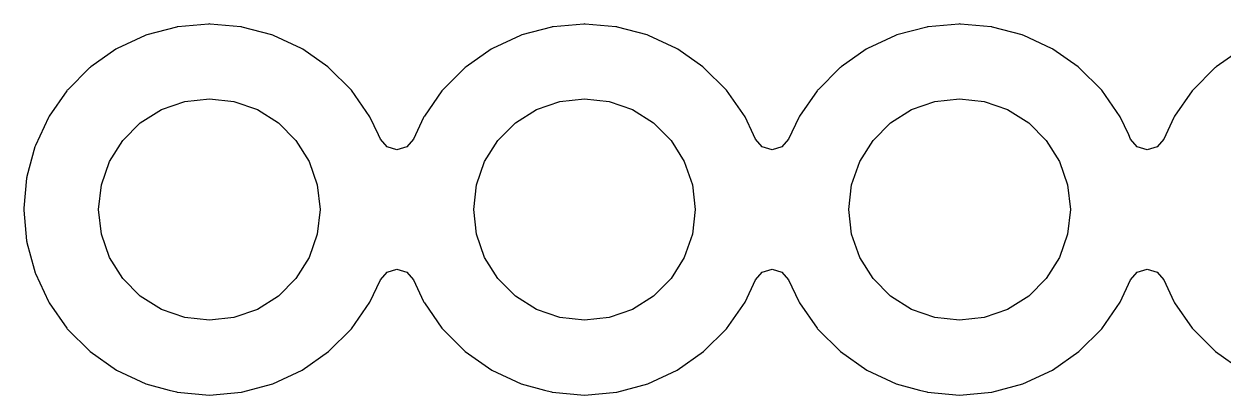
# Model space of a CAD drawing. Extents: x 98 to 198, y -146.7 to -46.7.
# Drawn here: x 129.9 to 138.01, y -71.02 to -68.51 of the extents above; entities that cross this region are included whole.
import ezdxf

# ---------------------------------------------------------------- set-up
doc = ezdxf.new("R2010")
doc.units = 0
doc.layers.add('BLACK', color=7, linetype='CONTINUOUS')

msp = doc.modelspace()

# ---------------------------------------------------------------- linework, layer by layer
at = {"layer": 'BLACK', "linetype": 'CONTINUOUS'}
for p, q in [((131.145, -68.5077), (130.937, -68.5258)), ((131.15, -68.5072), (131.145, -68.5077)), ((131.155, -68.5077), (131.15, -68.5072)), ((131.363, -68.5258), (131.155, -68.5077)), ((133.685, -68.5077), (133.477, -68.5258)), ((133.69, -68.5072), (133.685, -68.5077)), ((133.695, -68.5077), (133.69, -68.5072)), ((133.903, -68.5258), (133.695, -68.5077)), ((136.225, -68.5077), (136.017, -68.5258)), ((136.23, -68.5072), (136.225, -68.5077)), ((136.235, -68.5077), (136.23, -68.5072)), ((136.443, -68.5258), (136.235, -68.5077)), ((130.716, -68.5852), (130.527, -68.6731)), ((130.721, -68.5829), (130.716, -68.5852)), ((130.716, -68.5852), (130.716, -68.5852)), ((130.726, -68.5815), (130.721, -68.5829)), ((130.927, -68.5277), (130.726, -68.5815)), ((130.726, -68.5815), (130.726, -68.5815)), ((130.932, -68.5263), (130.927, -68.5277)), ((130.927, -68.5277), (130.927, -68.5277)), ((130.937, -68.5258), (130.932, -68.5263)), ((130.937, -68.5258), (130.937, -68.5258)), ((131.368, -68.5263), (131.363, -68.5258)), ((131.363, -68.5258), (131.363, -68.5258)), ((131.373, -68.5277), (131.368, -68.5263)), ((131.574, -68.5815), (131.373, -68.5277)), ((131.373, -68.5277), (131.373, -68.5277)), ((131.579, -68.5829), (131.574, -68.5815)), ((131.574, -68.5815), (131.574, -68.5815)), ((131.584, -68.5852), (131.579, -68.5829)), ((131.773, -68.6731), (131.584, -68.5852)), ((131.584, -68.5852), (131.584, -68.5852)), ((133.256, -68.5852), (133.067, -68.6731)), ((133.261, -68.5829), (133.256, -68.5852)), ((133.256, -68.5852), (133.256, -68.5852)), ((133.266, -68.5815), (133.261, -68.5829)), ((133.467, -68.5277), (133.266, -68.5815)), ((133.266, -68.5815), (133.266, -68.5815)), ((133.472, -68.5263), (133.467, -68.5277)), ((133.467, -68.5277), (133.467, -68.5277)), ((133.477, -68.5258), (133.472, -68.5263)), ((133.477, -68.5258), (133.477, -68.5258)), ((133.908, -68.5263), (133.903, -68.5258)), ((133.903, -68.5258), (133.903, -68.5258)), ((133.913, -68.5277), (133.908, -68.5263)), ((134.114, -68.5815), (133.913, -68.5277)), ((133.913, -68.5277), (133.913, -68.5277)), ((134.119, -68.5829), (134.114, -68.5815)), ((134.114, -68.5815), (134.114, -68.5815)), ((134.124, -68.5852), (134.119, -68.5829)), ((134.313, -68.6731), (134.124, -68.5852)), ((134.124, -68.5852), (134.124, -68.5852)), ((135.796, -68.5852), (135.607, -68.6731)), ((135.801, -68.5829), (135.796, -68.5852)), ((135.796, -68.5852), (135.796, -68.5852)), ((135.806, -68.5815), (135.801, -68.5829)), ((136.007, -68.5277), (135.806, -68.5815)), ((135.806, -68.5815), (135.806, -68.5815)), ((136.012, -68.5263), (136.007, -68.5277)), ((136.007, -68.5277), (136.007, -68.5277)), ((136.017, -68.5258), (136.012, -68.5263)), ((136.017, -68.5258), (136.017, -68.5258)), ((136.448, -68.5263), (136.443, -68.5258)), ((136.443, -68.5258), (136.443, -68.5258)), ((136.453, -68.5277), (136.448, -68.5263)), ((136.654, -68.5815), (136.453, -68.5277)), ((136.453, -68.5277), (136.453, -68.5277)), ((136.659, -68.5829), (136.654, -68.5815)), ((136.654, -68.5815), (136.654, -68.5815)), ((136.664, -68.5852), (136.659, -68.5829)), ((136.853, -68.6731), (136.664, -68.5852)), ((136.664, -68.5852), (136.664, -68.5852)), ((130.518, -68.6785), (130.348, -68.7978)), ((130.522, -68.6754), (130.518, -68.6785)), ((130.518, -68.6785), (130.518, -68.6785)), ((130.527, -68.6731), (130.522, -68.6754)), ((130.527, -68.6731), (130.527, -68.6731)), ((131.778, -68.6754), (131.773, -68.6731)), ((131.773, -68.6731), (131.773, -68.6731)), ((131.782, -68.6785), (131.778, -68.6754)), ((131.952, -68.7978), (131.782, -68.6785)), ((131.782, -68.6785), (131.782, -68.6785)), ((133.058, -68.6785), (132.888, -68.7978)), ((133.062, -68.6754), (133.058, -68.6785)), ((133.058, -68.6785), (133.058, -68.6785)), ((133.067, -68.6731), (133.062, -68.6754)), ((133.067, -68.6731), (133.067, -68.6731)), ((134.318, -68.6754), (134.313, -68.6731)), ((134.313, -68.6731), (134.313, -68.6731)), ((134.322, -68.6785), (134.318, -68.6754)), ((134.492, -68.7978), (134.322, -68.6785)), ((134.322, -68.6785), (134.322, -68.6785)), ((135.598, -68.6785), (135.428, -68.7978)), ((135.602, -68.6754), (135.598, -68.6785)), ((135.598, -68.6785), (135.598, -68.6785)), ((135.607, -68.6731), (135.602, -68.6754)), ((135.607, -68.6731), (135.607, -68.6731)), ((136.858, -68.6754), (136.853, -68.6731)), ((136.853, -68.6731), (136.853, -68.6731)), ((136.862, -68.6785), (136.858, -68.6754)), ((137.032, -68.7978), (136.862, -68.6785)), ((136.862, -68.6785), (136.862, -68.6785)), ((138.138, -68.6785), (137.968, -68.7978)), ((130.339, -68.8047), (130.192, -68.9518)), ((130.343, -68.8009), (130.339, -68.8047)), ((130.339, -68.8047), (130.339, -68.8047)), ((130.348, -68.7978), (130.343, -68.8009)), ((130.348, -68.7978), (130.348, -68.7978)), ((131.957, -68.8009), (131.952, -68.7978)), ((131.952, -68.7978), (131.952, -68.7978)), ((132.112, -68.9556), (131.957, -68.8009)), ((132.879, -68.8047), (132.732, -68.9518)), ((132.883, -68.8009), (132.879, -68.8047)), ((132.879, -68.8047), (132.879, -68.8047)), ((132.888, -68.7978), (132.883, -68.8009)), ((132.888, -68.7978), (132.888, -68.7978)), ((134.497, -68.8009), (134.492, -68.7978)), ((134.492, -68.7978), (134.492, -68.7978)), ((134.652, -68.9556), (134.497, -68.8009)), ((135.419, -68.8047), (135.272, -68.9518)), ((135.423, -68.8009), (135.419, -68.8047)), ((135.419, -68.8047), (135.419, -68.8047)), ((135.428, -68.7978), (135.423, -68.8009)), ((135.428, -68.7978), (135.428, -68.7978)), ((137.037, -68.8009), (137.032, -68.7978)), ((137.032, -68.7978), (137.032, -68.7978)), ((137.192, -68.9556), (137.037, -68.8009)), ((137.959, -68.8047), (137.812, -68.9518)), ((137.963, -68.8009), (137.959, -68.8047)), ((137.959, -68.8047), (137.959, -68.8047)), ((137.968, -68.7978), (137.963, -68.8009)), ((137.968, -68.7978), (137.968, -68.7978)), ((130.185, -68.9601), (130.066, -69.1304)), ((130.188, -68.9556), (130.185, -68.9601)), ((130.185, -68.9601), (130.185, -68.9601)), ((130.192, -68.9518), (130.188, -68.9556)), ((130.192, -68.9518), (130.192, -68.9518)), ((132.237, -69.1349), (132.112, -68.9556)), ((132.725, -68.9601), (132.606, -69.1304)), ((132.728, -68.9556), (132.725, -68.9601)), ((132.725, -68.9601), (132.725, -68.9601)), ((132.732, -68.9518), (132.728, -68.9556)), ((132.732, -68.9518), (132.732, -68.9518)), ((134.777, -69.1349), (134.652, -68.9556)), ((135.265, -68.9601), (135.146, -69.1304)), ((135.268, -68.9556), (135.265, -68.9601)), ((135.265, -68.9601), (135.265, -68.9601)), ((135.272, -68.9518), (135.268, -68.9556)), ((135.272, -68.9518), (135.272, -68.9518)), ((137.317, -69.1349), (137.192, -68.9556)), ((137.805, -68.9601), (137.686, -69.1304)), ((137.808, -68.9556), (137.805, -68.9601)), ((137.805, -68.9601), (137.805, -68.9601)), ((137.812, -68.9518), (137.808, -68.9556)), ((137.812, -68.9518), (137.812, -68.9518)), ((130.682, -69.1761), (130.825, -69.0868)), ((130.825, -69.0868), (130.983, -69.0313)), ((130.983, -69.0313), (131.15, -69.0125)), ((131.15, -69.0125), (131.317, -69.0313)), ((131.317, -69.0313), (131.475, -69.0868)), ((131.475, -69.0868), (131.618, -69.1761)), ((133.222, -69.1761), (133.365, -69.0868)), ((133.365, -69.0868), (133.523, -69.0313)), ((133.523, -69.0313), (133.69, -69.0125)), ((133.69, -69.0125), (133.857, -69.0313)), ((133.857, -69.0313), (134.015, -69.0868)), ((134.015, -69.0868), (134.158, -69.1761)), ((135.762, -69.1761), (135.905, -69.0868)), ((135.905, -69.0868), (136.063, -69.0313)), ((136.063, -69.0313), (136.23, -69.0125)), ((136.23, -69.0125), (136.397, -69.0313)), ((136.397, -69.0313), (136.555, -69.0868)), ((136.555, -69.0868), (136.698, -69.1761)), ((130.061, -69.1398), (129.973, -69.3283)), ((130.063, -69.1349), (130.061, -69.1398)), ((130.061, -69.1398), (130.061, -69.1398)), ((130.066, -69.1304), (130.063, -69.1349)), ((130.066, -69.1304), (130.066, -69.1304)), ((132.295, -69.258), (132.237, -69.1349)), ((132.601, -69.1398), (132.532, -69.2861)), ((132.603, -69.1349), (132.601, -69.1398)), ((132.601, -69.1398), (132.601, -69.1398)), ((132.606, -69.1304), (132.603, -69.1349)), ((132.606, -69.1304), (132.606, -69.1304)), ((134.835, -69.258), (134.777, -69.1349)), ((135.141, -69.1398), (135.072, -69.2861)), ((135.143, -69.1349), (135.141, -69.1398)), ((135.141, -69.1398), (135.141, -69.1398)), ((135.146, -69.1304), (135.143, -69.1349)), ((135.146, -69.1304), (135.146, -69.1304)), ((137.375, -69.258), (137.317, -69.1349)), ((137.681, -69.1398), (137.612, -69.2861)), ((137.683, -69.1349), (137.681, -69.1398)), ((137.681, -69.1398), (137.681, -69.1398)), ((137.686, -69.1304), (137.683, -69.1349)), ((137.686, -69.1304), (137.686, -69.1304)), ((130.564, -69.2949), (130.682, -69.1761)), ((131.618, -69.1761), (131.736, -69.2949)), ((133.104, -69.2949), (133.222, -69.1761)), ((134.158, -69.1761), (134.276, -69.2949)), ((135.644, -69.2949), (135.762, -69.1761)), ((136.698, -69.1761), (136.816, -69.2949)), ((129.973, -69.3283), (129.97, -69.3332)), ((129.973, -69.3283), (129.973, -69.3283)), ((130.474, -69.4371), (130.564, -69.2949)), ((131.736, -69.2949), (131.826, -69.4371)), ((132.308, -69.2861), (132.295, -69.258)), ((132.353, -69.3383), (132.308, -69.2861)), ((132.532, -69.2861), (132.487, -69.3383)), ((133.014, -69.4371), (133.104, -69.2949)), ((134.276, -69.2949), (134.366, -69.4371)), ((134.848, -69.2861), (134.835, -69.258)), ((134.893, -69.3383), (134.848, -69.2861)), ((135.072, -69.2861), (135.027, -69.3383)), ((135.554, -69.4371), (135.644, -69.2949)), ((136.816, -69.2949), (136.906, -69.4371)), ((137.388, -69.2861), (137.375, -69.258)), ((137.433, -69.3383), (137.388, -69.2861)), ((137.612, -69.2861), (137.567, -69.3383)), ((129.969, -69.3384), (129.915, -69.5393)), ((129.97, -69.3332), (129.969, -69.3384)), ((129.969, -69.3384), (129.969, -69.3384)), ((132.42, -69.3577), (132.353, -69.3383)), ((132.487, -69.3383), (132.42, -69.3577)), ((134.96, -69.3577), (134.893, -69.3383)), ((135.027, -69.3383), (134.96, -69.3577)), ((137.5, -69.3577), (137.433, -69.3383)), ((137.567, -69.3383), (137.5, -69.3577)), ((130.419, -69.5956), (130.474, -69.4371)), ((131.826, -69.4371), (131.881, -69.5956)), ((132.959, -69.5956), (133.014, -69.4371)), ((134.366, -69.4371), (134.421, -69.5956)), ((135.499, -69.5956), (135.554, -69.4371)), ((136.906, -69.4371), (136.961, -69.5956)), ((129.913, -69.5499), (129.895, -69.754)), ((129.914, -69.5445), (129.913, -69.5499)), ((129.913, -69.5499), (129.913, -69.5499)), ((129.915, -69.5393), (129.914, -69.5445)), ((129.915, -69.5393), (129.915, -69.5393)), ((130.4, -69.7625), (130.419, -69.5956)), ((131.881, -69.5956), (131.9, -69.7625)), ((132.94, -69.7625), (132.959, -69.5956)), ((134.421, -69.5956), (134.44, -69.7625)), ((135.48, -69.7625), (135.499, -69.5956)), ((136.961, -69.5956), (136.98, -69.7625)), ((129.895, -69.754), (129.895, -69.7625)), ((129.895, -69.7625), (129.895, -69.7679)), ((129.895, -69.7679), (129.913, -69.9751)), ((130.419, -69.9294), (130.4, -69.7625)), ((131.9, -69.7625), (131.881, -69.9294)), ((132.959, -69.9294), (132.94, -69.7625)), ((134.44, -69.7625), (134.421, -69.9294)), ((135.499, -69.9294), (135.48, -69.7625)), ((136.98, -69.7625), (136.961, -69.9294)), ((129.913, -69.9751), (129.913, -69.9751)), ((129.913, -69.9751), (129.914, -69.9805)), ((129.914, -69.9805), (129.915, -69.9857)), ((130.474, -70.0879), (130.419, -69.9294)), ((131.881, -69.9294), (131.826, -70.0879)), ((133.014, -70.0879), (132.959, -69.9294)), ((134.421, -69.9294), (134.366, -70.0879)), ((135.554, -70.0879), (135.499, -69.9294)), ((136.961, -69.9294), (136.906, -70.0879)), ((129.915, -69.9857), (129.915, -69.9857)), ((129.915, -69.9857), (129.964, -70.1673)), ((130.564, -70.2301), (130.474, -70.0879)), ((131.826, -70.0879), (131.736, -70.2301)), ((133.104, -70.2301), (133.014, -70.0879)), ((134.366, -70.0879), (134.276, -70.2301)), ((135.644, -70.2301), (135.554, -70.0879)), ((136.906, -70.0879), (136.816, -70.2301)), ((129.964, -70.1673), (129.97, -70.1918)), ((129.97, -70.1918), (129.973, -70.1967)), ((129.973, -70.1967), (129.973, -70.1967)), ((129.973, -70.1967), (130.061, -70.3852)), ((132.308, -70.2389), (132.353, -70.1867)), ((132.353, -70.1867), (132.42, -70.1673)), ((132.42, -70.1673), (132.487, -70.1867)), ((132.487, -70.1867), (132.532, -70.2389)), ((134.848, -70.2389), (134.893, -70.1867)), ((134.893, -70.1867), (134.96, -70.1673)), ((134.96, -70.1673), (135.027, -70.1867)), ((135.027, -70.1867), (135.072, -70.2389)), ((137.388, -70.2389), (137.433, -70.1867)), ((137.433, -70.1867), (137.5, -70.1673)), ((137.5, -70.1673), (137.567, -70.1867)), ((137.567, -70.1867), (137.612, -70.2389)), ((130.682, -70.3489), (130.564, -70.2301)), ((131.736, -70.2301), (131.618, -70.3489)), ((132.237, -70.3901), (132.308, -70.2389)), ((132.532, -70.2389), (132.601, -70.3852)), ((133.222, -70.3489), (133.104, -70.2301)), ((134.276, -70.2301), (134.158, -70.3489)), ((134.777, -70.3901), (134.848, -70.2389)), ((135.072, -70.2389), (135.141, -70.3852)), ((135.762, -70.3489), (135.644, -70.2301)), ((136.816, -70.2301), (136.698, -70.3489)), ((137.317, -70.3901), (137.388, -70.2389)), ((137.612, -70.2389), (137.681, -70.3852)), ((130.061, -70.3852), (130.061, -70.3852)), ((130.061, -70.3852), (130.063, -70.3901)), ((130.825, -70.4382), (130.682, -70.3489)), ((131.618, -70.3489), (131.475, -70.4382)), ((132.601, -70.3852), (132.601, -70.3852)), ((132.601, -70.3852), (132.603, -70.3901)), ((133.365, -70.4382), (133.222, -70.3489)), ((134.158, -70.3489), (134.015, -70.4382)), ((135.141, -70.3852), (135.141, -70.3852)), ((135.141, -70.3852), (135.143, -70.3901)), ((135.905, -70.4382), (135.762, -70.3489)), ((136.698, -70.3489), (136.555, -70.4382)), ((137.681, -70.3852), (137.681, -70.3852)), ((137.681, -70.3852), (137.683, -70.3901)), ((130.063, -70.3901), (130.066, -70.3946)), ((130.066, -70.3946), (130.066, -70.3946)), ((130.066, -70.3946), (130.185, -70.5649)), ((130.983, -70.4937), (130.825, -70.4382)), ((131.475, -70.4382), (131.317, -70.4937)), ((132.112, -70.5694), (132.237, -70.3901)), ((132.603, -70.3901), (132.606, -70.3946)), ((132.606, -70.3946), (132.606, -70.3946)), ((132.606, -70.3946), (132.725, -70.5649)), ((133.523, -70.4937), (133.365, -70.4382)), ((134.015, -70.4382), (133.857, -70.4937)), ((134.652, -70.5694), (134.777, -70.3901)), ((135.143, -70.3901), (135.146, -70.3946)), ((135.146, -70.3946), (135.146, -70.3946)), ((135.146, -70.3946), (135.265, -70.5649)), ((136.063, -70.4937), (135.905, -70.4382)), ((136.555, -70.4382), (136.397, -70.4937)), ((137.192, -70.5694), (137.317, -70.3901)), ((137.683, -70.3901), (137.686, -70.3946)), ((137.686, -70.3946), (137.686, -70.3946)), ((137.686, -70.3946), (137.805, -70.5649)), ((131.15, -70.5125), (130.983, -70.4937)), ((131.317, -70.4937), (131.15, -70.5125)), ((133.69, -70.5125), (133.523, -70.4937)), ((133.857, -70.4937), (133.69, -70.5125)), ((136.23, -70.5125), (136.063, -70.4937)), ((136.397, -70.4937), (136.23, -70.5125)), ((130.185, -70.5649), (130.185, -70.5649)), ((130.185, -70.5649), (130.188, -70.5694)), ((130.188, -70.5694), (130.343, -70.7241)), ((131.957, -70.7241), (132.112, -70.5694)), ((132.725, -70.5649), (132.725, -70.5649)), ((132.725, -70.5649), (132.728, -70.5694)), ((132.728, -70.5694), (132.883, -70.7241)), ((134.497, -70.7241), (134.652, -70.5694)), ((135.265, -70.5649), (135.265, -70.5649)), ((135.265, -70.5649), (135.268, -70.5694)), ((135.268, -70.5694), (135.423, -70.7241)), ((137.037, -70.7241), (137.192, -70.5694)), ((137.805, -70.5649), (137.805, -70.5649)), ((137.805, -70.5649), (137.808, -70.5694)), ((137.808, -70.5694), (137.963, -70.7241)), ((130.343, -70.7241), (130.522, -70.8496)), ((131.778, -70.8496), (131.957, -70.7241)), ((132.883, -70.7241), (133.062, -70.8496)), ((134.318, -70.8496), (134.497, -70.7241)), ((135.423, -70.7241), (135.602, -70.8496)), ((136.858, -70.8496), (137.037, -70.7241)), ((137.963, -70.7241), (138.142, -70.8496)), ((130.522, -70.8496), (130.721, -70.9421)), ((131.579, -70.9421), (131.778, -70.8496)), ((133.062, -70.8496), (133.261, -70.9421)), ((134.119, -70.9421), (134.318, -70.8496)), ((135.602, -70.8496), (135.801, -70.9421)), ((136.659, -70.9421), (136.858, -70.8496)), ((130.721, -70.9421), (130.879, -70.9844)), ((131.368, -70.9987), (131.579, -70.9421)), ((133.261, -70.9421), (133.419, -70.9844)), ((133.908, -70.9987), (134.119, -70.9421)), ((135.801, -70.9421), (135.959, -70.9844)), ((136.448, -70.9987), (136.659, -70.9421)), ((130.879, -70.9844), (130.927, -70.9973)), ((130.927, -70.9973), (130.927, -70.9973)), ((130.927, -70.9973), (130.932, -70.9987)), ((130.932, -70.9987), (131.15, -71.0178)), ((131.15, -71.0178), (131.368, -70.9987)), ((133.419, -70.9844), (133.467, -70.9973)), ((133.467, -70.9973), (133.467, -70.9973)), ((133.467, -70.9973), (133.472, -70.9987)), ((133.472, -70.9987), (133.69, -71.0178)), ((133.69, -71.0178), (133.908, -70.9987)), ((135.959, -70.9844), (136.007, -70.9973)), ((136.007, -70.9973), (136.007, -70.9973)), ((136.007, -70.9973), (136.012, -70.9987)), ((136.012, -70.9987), (136.23, -71.0178)), ((136.23, -71.0178), (136.448, -70.9987))]:
    msp.add_line(p, q, dxfattribs=at)

doc.saveas('drawing.dxf')
